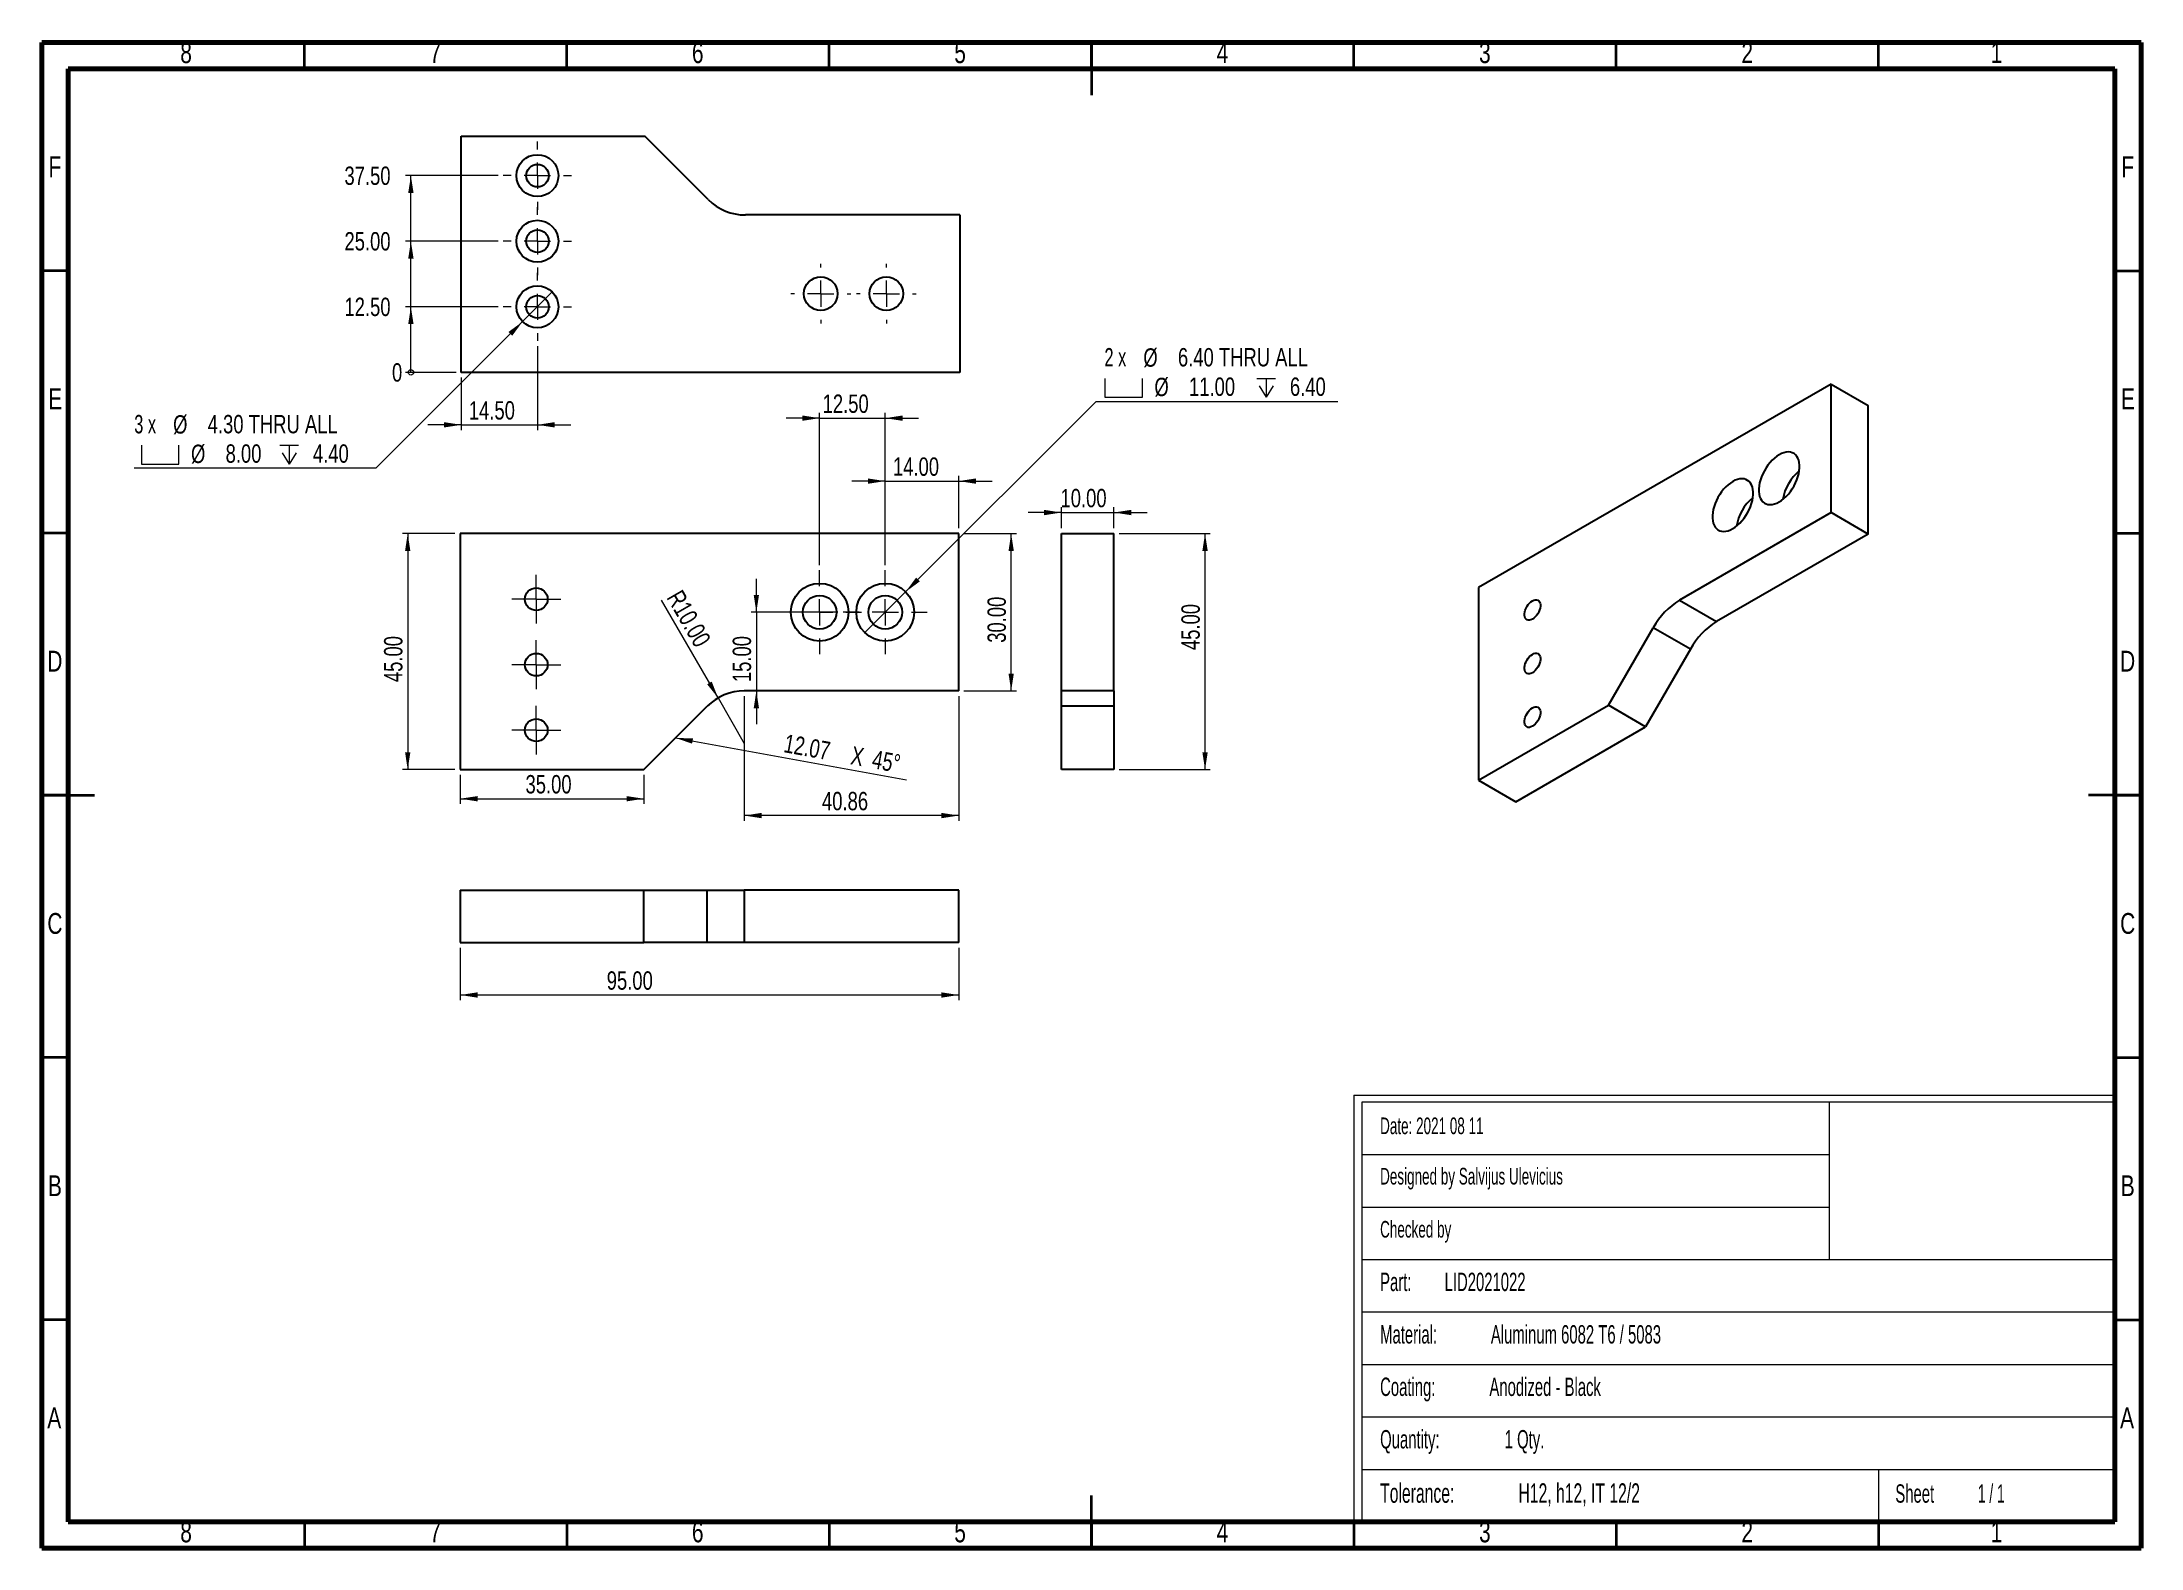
# Model space of a CAD drawing. Header units: millimetres. Extents: x 15 to 415, y 5 to 292.
import ezdxf

# ---------------------------------------------------------------- set-up
doc = ezdxf.new("R2010")
doc.units = ezdxf.units.MM
doc.styles.add('SLDTEXTSTYLE0', font='TXT', dxfattribs={"width": 0.605})
doc.styles.add('SLDTEXTSTYLE1', font='TXT', dxfattribs={"width": 0.563})
doc.styles.add('SLDTEXTSTYLE2', font='TXT', dxfattribs={"width": 0.75})
doc.styles.add('SLDTEXTSTYLE3', font='TXT', dxfattribs={"width": 0.666667})
doc.dimstyles.new('SLDDIMSTYLE0', dxfattribs={"dimtxt": 3.5, "dimasz": 3.302, "dimexe": 0, "dimexo": 0.0625, "dimgap": 0.875, "dimtad": 0, "dimtih": 1, "dimtoh": 1, "dimrnd": 1e-09, "dimzin": 4, "dimdsep": 46, "dimtxsty": 'SLDTEXTSTYLE2', "dimblk1": 'NONE', "dimsah": 1, "dimcen": 0, "dimadec": 0, "dimazin": 1, "dimtfac": 1, "dimtmove": 0, "dimatfit": 3, "dimldrblk": 'NONE', "dimfxl": 0, "dimfrac": 2, "dimtolj": 1, "dimtzin": 12, "dimarcsym": 0})
doc.dimstyles.new('SLDDIMSTYLE1', dxfattribs={"dimtxt": 3.5, "dimasz": 3.302, "dimexe": 0, "dimexo": 0.0625, "dimgap": 0.875, "dimtad": 1, "dimrnd": 1e-09, "dimzin": 4, "dimdsep": 46, "dimtxsty": 'SLDTEXTSTYLE2', "dimsah": 1, "dimcen": 0.09, "dimadec": 0, "dimazin": 1, "dimtfac": 1, "dimtofl": 0, "dimtmove": 0, "dimatfit": 3, "dimfxl": 0, "dimfrac": 2, "dimtolj": 1, "dimtzin": 12, "dimarcsym": 0})
doc.dimstyles.new('SLDDIMSTYLE2', dxfattribs={"dimtxt": 3.5, "dimasz": 3.302, "dimexe": 0, "dimexo": 0.0625, "dimgap": 0.875, "dimtad": 1, "dimrnd": 1e-09, "dimzin": 4, "dimdsep": 46, "dimtxsty": 'SLDTEXTSTYLE2', "dimsah": 1, "dimcen": 0.09, "dimadec": 0, "dimazin": 1, "dimtfac": 1, "dimtmove": 0, "dimatfit": 0, "dimfxl": 0, "dimfrac": 2, "dimtolj": 1, "dimtzin": 12, "dimarcsym": 0})
doc.dimstyles.new('SLDDIMSTYLE3', dxfattribs={"dimtxt": 3.5, "dimasz": 3.302, "dimexe": 0, "dimexo": 0.0625, "dimgap": 0.875, "dimtad": 1, "dimrnd": 1e-09, "dimzin": 12, "dimdsep": 46, "dimtxsty": 'SLDTEXTSTYLE2', "dimsah": 1, "dimcen": 0.09, "dimadec": 0, "dimazin": 3, "dimtfac": 1, "dimtofl": 0, "dimtmove": 0, "dimatfit": 3, "dimfxl": 0, "dimfrac": 2, "dimtolj": 1, "dimtzin": 12, "dimarcsym": 0})
doc.dimstyles.new('SLDDIMSTYLE4', dxfattribs={"dimtxt": 3.5, "dimasz": 3.302, "dimexe": 0, "dimexo": 0.0625, "dimgap": 0.875, "dimtad": 1, "dimrnd": 1e-09, "dimzin": 4, "dimdsep": 46, "dimtxsty": 'SLDTEXTSTYLE2', "dimsah": 1, "dimcen": 0, "dimadec": 0, "dimazin": 1, "dimtfac": 1, "dimtofl": 0, "dimtmove": 0, "dimatfit": 3, "dimfxl": 0, "dimfrac": 2, "dimtolj": 1, "dimtzin": 12, "dimarcsym": 0})
doc.dimstyles.new('SLDDIMSTYLE5', dxfattribs={"dimtxt": 3.5, "dimasz": 0.338667, "dimexe": 0, "dimexo": 0.0625, "dimgap": 0.875, "dimtad": 0, "dimtih": 1, "dimtoh": 1, "dimdec": 0, "dimrnd": 1e-09, "dimdsep": 46, "dimtxsty": 'SLDTEXTSTYLE2', "dimblk1": 'ORIGIN', "dimblk2": 'ORIGIN', "dimsah": 1, "dimcen": 0.09, "dimadec": 0, "dimazin": 2, "dimtfac": 1, "dimtdec": 0, "dimtofl": 0, "dimtmove": 0, "dimatfit": 3, "dimldrblk": 'ORIGIN', "dimfxl": 0, "dimfrac": 2, "dimtolj": 1, "dimtzin": 12, "dimarcsym": 0})
doc.dimstyles.new('SLDDIMSTYLE6', dxfattribs={"dimtxt": 3.5, "dimasz": 3.302, "dimexe": 0, "dimexo": 0.0625, "dimgap": 0.875, "dimtad": 0, "dimtih": 1, "dimtoh": 1, "dimrnd": 1e-09, "dimzin": 4, "dimdsep": 46, "dimtxsty": 'SLDTEXTSTYLE2', "dimsah": 1, "dimcen": 0.09, "dimadec": 0, "dimazin": 1, "dimtfac": 1, "dimtofl": 0, "dimtmove": 0, "dimatfit": 3, "dimfxl": 0, "dimfrac": 2, "dimtolj": 1, "dimtzin": 12, "dimarcsym": 0})

# ---------------------------------------------------------------- blocks, each defined once
blk = doc.blocks.new('SW_NOTE_0')
at = {"color": 0, "linetype": 'Continuous', "lineweight": 0, "attachment_point": 1, "style": 'SLDTEXTSTYLE0'}
for s, insert, char_height in [('Tolerance:', (0, 4.77), 3.704), ('H12, h12, IT 12/2', (26.36, 4.77), 3.7042)]:
    blk.add_mtext(s, dxfattribs=dict(at, insert=insert, char_height=char_height))
blk = doc.blocks.new('SW_NOTE_0_1')
at = {"color": 0, "linetype": 'Continuous', "lineweight": 0, "char_height": 3.5, "attachment_point": 1}
for s, insert, style in [('Sheet', (0, 4.51), 'SLDTEXTSTYLE0'), ('1 / 1', (15.72, 4.51), 'SLDTEXTSTYLE1')]:
    blk.add_mtext(s, dxfattribs=dict(at, insert=insert, style=style))
blk = doc.blocks.new('SW_NOTE_0_2')
at = {"color": 0, "linetype": 'Continuous', "lineweight": 0, "char_height": 3.5, "attachment_point": 1, "style": 'SLDTEXTSTYLE0'}
for s, insert in [('Quantity:', (0, 4.51)), ('1 Qty.', (23.74, 4.51))]:
    blk.add_mtext(s, dxfattribs=dict(at, insert=insert))
blk = doc.blocks.new('SW_NOTE_0_3')
at = {"color": 0, "linetype": 'Continuous', "lineweight": 0, "char_height": 3.5, "attachment_point": 1, "style": 'SLDTEXTSTYLE0'}
for s, insert in [('Coating:', (0, 4.51)), ('Anodized - Black', (20.83, 4.51))]:
    blk.add_mtext(s, dxfattribs=dict(at, insert=insert))
blk = doc.blocks.new('SW_NOTE_0_4')
at = {"color": 0, "linetype": 'Continuous', "lineweight": 0, "char_height": 3.5, "attachment_point": 1, "style": 'SLDTEXTSTYLE0'}
for s, insert in [('Material:', (0, 4.51)), ('Aluminum 6082 T6 / 5083', (21.11, 4.51))]:
    blk.add_mtext(s, dxfattribs=dict(at, insert=insert))
blk = doc.blocks.new('SW_NOTE_0_5')
at = {"color": 0, "linetype": 'Continuous', "lineweight": 0, "char_height": 3.5, "attachment_point": 1, "style": 'SLDTEXTSTYLE0'}
for s, insert in [('Part:', (0, 4.51)), ('LID2021022', (12.29, 4.51))]:
    blk.add_mtext(s, dxfattribs=dict(at, insert=insert))
blk = doc.blocks.new('SW_SYMBOL_HOLE_SPOT')
at = {"color": 0, "linetype": 'Continuous', "lineweight": 18}
for p, q in [((0, 875), (0, 75)), ((0, 75), (1600, 75)), ((1600, 75), (1600, 875))]:
    blk.add_line(p, q, dxfattribs=at)
blk = doc.blocks.new('SW_SYMBOL_HOLE_DEPTH')
at = {"color": 0, "linetype": 'Continuous', "lineweight": 18}
for p, q in [((0, 875), (800, 875)), ((100, 555), (400, 75)), ((400, 875), (400, 75)), ((700, 555), (400, 75))]:
    blk.add_line(p, q, dxfattribs=at)
blk = doc.blocks.new('_D')
at = {"color": 7, "linetype": 'Continuous', "lineweight": 0}
for p, q in [((179.58, 187.29), (215.88, 223.59)), ((215.88, 223.59), (261.92, 223.59)), ((171.81, 179.51), (179.58, 187.29))]:
    blk.add_line(p, q, dxfattribs=at)
at = {"color": 7, "linetype": 'Continuous', "lineweight": 18}
blk.add_solid([(179.58, 187.29), (182.28, 189.27), (181.56, 189.99)], dxfattribs=at)
at = {"color": 7, "linetype": 'Continuous', "lineweight": 18, "xscale": 0.004470703125, "yscale": 0.004470703125, "zscale": 0.004470703125}
for name, p in [('SW_SYMBOL_HOLE_SPOT', (217.55, 224.07)), ('SW_SYMBOL_HOLE_DEPTH', (246.49, 224.07))]:
    blk.add_blockref(name, p, dxfattribs=at)
at = {"color": 7, "linetype": 'Continuous', "lineweight": 18, "char_height": 3.5, "attachment_point": 1}
for s, insert, style in [('2 x', (217.47, 233.76), 'SLDTEXTSTYLE3'), ('%%c', (224.88, 233.71), 'SLDTEXTSTYLE2'), ('6.40 THRU ALL', (231.47, 233.76), 'SLDTEXTSTYLE2'), ('%%c', (226.99, 228.1), 'SLDTEXTSTYLE2'), ('11.00', (233.58, 228.15), 'SLDTEXTSTYLE2'), ('6.40', (252.81, 228.15), 'SLDTEXTSTYLE2')]:
    blk.add_mtext(s, dxfattribs=dict(at, insert=insert, style=style))
blk = doc.blocks.new('_None')
blk = doc.blocks.new('_D_1')
at = {"color": 7, "linetype": 'Continuous', "lineweight": 0}
for p, q in [((93.69, 198.4), (83.69, 198.4)), ((84.69, 198.4), (84.69, 153.4)), ((93.69, 153.4), (83.69, 153.4))]:
    blk.add_line(p, q, dxfattribs=at)
at = {"color": 7, "linetype": 'Continuous', "lineweight": 18}
for points in [[(84.69, 198.4), (84.19, 195.1), (85.2, 195.1)], [(84.69, 153.4), (85.2, 156.7), (84.19, 156.7)]]:
    blk.add_solid(points, dxfattribs=at)
at = {"color": 7, "linetype": 'Continuous', "lineweight": 18, "insert": (80.18, 170.08), "char_height": 3.5, "attachment_point": 1, "rotation": 90, "style": 'SLDTEXTSTYLE2'}
blk.add_mtext('45.00', dxfattribs=at)
blk = doc.blocks.new('_D_2')
at = {"color": 7, "linetype": 'Continuous', "lineweight": 0}
for p, q in [((190.69, 198.4), (200.69, 198.4)), ((199.69, 168.4), (199.69, 198.4)), ((190.69, 168.4), (200.69, 168.4))]:
    blk.add_line(p, q, dxfattribs=at)
at = {"color": 7, "linetype": 'Continuous', "lineweight": 18}
for points in [[(199.69, 198.4), (199.19, 195.1), (200.2, 195.1)], [(199.69, 168.4), (200.2, 171.7), (199.19, 171.7)]]:
    blk.add_solid(points, dxfattribs=at)
at = {"color": 7, "linetype": 'Continuous', "lineweight": 18, "insert": (195.18, 177.58), "char_height": 3.5, "attachment_point": 1, "rotation": 90, "style": 'SLDTEXTSTYLE2'}
blk.add_mtext('30.00', dxfattribs=at)
blk = doc.blocks.new('_D_3')
at = {"color": 7, "linetype": 'Continuous', "lineweight": 0}
for p, q in [((94.69, 152.4), (94.69, 146.85)), ((129.69, 152.4), (129.69, 146.85)), ((94.69, 147.85), (129.69, 147.85))]:
    blk.add_line(p, q, dxfattribs=at)
at = {"color": 7, "linetype": 'Continuous', "lineweight": 18}
for points in [[(94.69, 147.85), (98, 147.34), (98, 148.35)], [(129.69, 147.85), (126.39, 148.35), (126.39, 147.34)]]:
    blk.add_solid(points, dxfattribs=at)
at = {"color": 7, "linetype": 'Continuous', "lineweight": 18, "insert": (107.14, 152.36), "char_height": 3.5, "attachment_point": 1, "style": 'SLDTEXTSTYLE2'}
blk.add_mtext('35.00', dxfattribs=at)
blk = doc.blocks.new('SW_CHAMFER_DIMENSION_0')
at = {"color": 0, "linetype": 'Continuous', "lineweight": 0}
for p, q in [((-20.27, 3.68), (0, 0)), ((0, 0), (23.72, -4.3))]:
    blk.add_line(p, q, dxfattribs=at)
at = {"color": 0, "linetype": 'Continuous', "lineweight": 18}
blk.add_solid([(-20.27, 3.68), (-17.12, 2.59), (-16.93, 3.59)], dxfattribs=at)
at = {"color": 0, "linetype": 'Continuous', "lineweight": 18, "char_height": 3.5, "attachment_point": 1, "rotation": 349.7285, "style": 'SLDTEXTSTYLE2'}
for s, insert in [('12.07', (0.8, 4.44)), ('X', (13.55, 2.13)), ('45°', (17.6, 1.4))]:
    blk.add_mtext(s, dxfattribs=dict(at, insert=insert))
blk = doc.blocks.new('_D_4')
at = {"color": 7, "linetype": 'Continuous', "lineweight": 0}
for p, q in [((151.13, 183.4), (151.13, 189.75)), ((166.69, 183.4), (150.13, 183.4)), ((151.13, 183.4), (151.13, 168.4)), ((151.13, 168.4), (151.13, 162.05))]:
    blk.add_line(p, q, dxfattribs=at)
at = {"color": 7, "linetype": 'Continuous', "lineweight": 18}
for points in [[(151.13, 183.4), (151.64, 186.7), (150.63, 186.7)], [(151.13, 168.4), (150.63, 165.1), (151.64, 165.1)]]:
    blk.add_solid(points, dxfattribs=at)
at = {"color": 7, "linetype": 'Continuous', "lineweight": 18, "insert": (146.62, 170.08), "char_height": 3.5, "attachment_point": 1, "rotation": 90, "style": 'SLDTEXTSTYLE2'}
blk.add_mtext('15.00', dxfattribs=at)
blk = doc.blocks.new('_D_5')
at = {"color": 7, "linetype": 'Continuous', "lineweight": 0}
for p, q in [((163.19, 220.4), (156.84, 220.4)), ((163.19, 192.4), (163.19, 221.4)), ((163.19, 220.4), (175.69, 220.4)), ((175.69, 192.4), (175.69, 221.4)), ((175.69, 220.4), (182.04, 220.4))]:
    blk.add_line(p, q, dxfattribs=at)
at = {"color": 7, "linetype": 'Continuous', "lineweight": 18}
for points in [[(163.19, 220.4), (159.89, 220.91), (159.89, 219.89)], [(175.69, 220.4), (179, 219.89), (179, 220.91)]]:
    blk.add_solid(points, dxfattribs=at)
at = {"color": 7, "linetype": 'Continuous', "lineweight": 18, "insert": (163.76, 224.91), "char_height": 3.5, "attachment_point": 1, "style": 'SLDTEXTSTYLE2'}
blk.add_mtext('12.50', dxfattribs=at)
blk = doc.blocks.new('_D_6')
at = {"color": 7, "linetype": 'Continuous', "lineweight": 0}
for p, q in [((175.69, 208.4), (169.34, 208.4)), ((175.69, 192.4), (175.69, 209.4)), ((175.69, 208.4), (189.69, 208.4)), ((189.69, 199.4), (189.69, 209.4)), ((189.69, 208.4), (196.04, 208.4))]:
    blk.add_line(p, q, dxfattribs=at)
at = {"color": 7, "linetype": 'Continuous', "lineweight": 18}
for points in [[(175.69, 208.4), (172.39, 208.91), (172.39, 207.89)], [(189.69, 208.4), (193, 207.89), (193, 208.91)]]:
    blk.add_solid(points, dxfattribs=at)
at = {"color": 7, "linetype": 'Continuous', "lineweight": 18, "insert": (177.16, 212.91), "char_height": 3.5, "attachment_point": 1, "style": 'SLDTEXTSTYLE2'}
blk.add_mtext('14.00', dxfattribs=at)
blk = doc.blocks.new('_D_7')
at = {"color": 7, "linetype": 'Continuous', "lineweight": 0}
for p, q in [((148.84, 167.4), (148.84, 143.64)), ((189.69, 167.4), (189.69, 143.64)), ((189.69, 144.64), (148.84, 144.64))]:
    blk.add_line(p, q, dxfattribs=at)
at = {"color": 7, "linetype": 'Continuous', "lineweight": 18}
for points in [[(148.84, 144.64), (152.14, 144.13), (152.14, 145.15)], [(189.69, 144.64), (186.39, 145.15), (186.39, 144.13)]]:
    blk.add_solid(points, dxfattribs=at)
at = {"color": 7, "linetype": 'Continuous', "lineweight": 18, "insert": (163.64, 149.15), "char_height": 3.5, "attachment_point": 1, "style": 'SLDTEXTSTYLE2'}
blk.add_mtext('40.86', dxfattribs=at)
blk = doc.blocks.new('_D_8')
at = {"color": 7, "linetype": 'Continuous', "lineweight": 0}
for q in [(133.07, 185.71), (148.84, 158.4)]:
    blk.add_line((143.84, 167.06), q, dxfattribs=at)
at = {"color": 7, "linetype": 'Continuous', "lineweight": 18}
blk.add_solid([(143.84, 167.06), (142.63, 170.18), (141.75, 169.67)], dxfattribs=at)
at = {"color": 7, "linetype": 'Continuous', "lineweight": 18, "insert": (136.96, 187.96), "char_height": 3.5, "attachment_point": 1, "rotation": 300, "style": 'SLDTEXTSTYLE2'}
blk.add_mtext('R10.00', dxfattribs=at)
blk = doc.blocks.new('SW_CENTERMARKSYMBOL_0')
at = {"color": 0, "linetype": 'Continuous', "lineweight": 18}
for p, q in [((0, 2.5), (0, 4.65)), ((-2.5, 0), (-4.65, 0)), ((0, 0), (-2.5, 0)), ((0, 0), (0, 2.5)), ((0, 0), (0, -2.5)), ((0, 0), (2.5, 0)), ((2.5, 0), (4.65, 0)), ((0, -2.5), (0, -4.65))]:
    blk.add_line(p, q, dxfattribs=at)
blk = doc.blocks.new('SW_CENTERMARKSYMBOL_1')
at = {"color": 0, "linetype": 'Continuous', "lineweight": 18}
for p, q in [((0, 2.5), (0, 4.65)), ((-2.5, 0), (-4.65, 0)), ((0, 0), (-2.5, 0)), ((0, 0), (0, 2.5)), ((0, 0), (0, -2.5)), ((0, 0), (2.5, 0)), ((2.5, 0), (4.65, 0)), ((0, -2.5), (0, -4.65))]:
    blk.add_line(p, q, dxfattribs=at)
blk = doc.blocks.new('SW_CENTERMARKSYMBOL_2')
at = {"color": 0, "linetype": 'Continuous', "lineweight": 18}
for p, q in [((0, 2.5), (0, 4.65)), ((-2.5, 0), (-4.65, 0)), ((0, 0), (-2.5, 0)), ((0, 0), (0, 2.5)), ((0, 0), (0, -2.5)), ((0, 0), (2.5, 0)), ((2.5, 0), (4.65, 0)), ((0, -2.5), (0, -4.65))]:
    blk.add_line(p, q, dxfattribs=at)
blk = doc.blocks.new('SW_CENTERMARKSYMBOL_3')
at = {"color": 0, "linetype": 'Continuous', "lineweight": 18}
for p, q in [((0, 5), (0, 8)), ((-5, 0), (-8, 0)), ((0, 0), (-2.5, 0)), ((0, 0), (0, 2.5)), ((0, 0), (0, -2.5)), ((0, 0), (2.5, 0)), ((5, 0), (8, 0)), ((0, -5), (0, -8))]:
    blk.add_line(p, q, dxfattribs=at)
blk = doc.blocks.new('SW_CENTERMARKSYMBOL_4')
at = {"color": 0, "linetype": 'Continuous', "lineweight": 18}
for p, q in [((0, 5), (0, 8)), ((-5, 0), (-8, 0)), ((0, 0), (-2.5, 0)), ((0, 0), (0, 2.5)), ((0, 0), (0, -2.5)), ((0, 0), (2.5, 0)), ((5, 0), (8, 0)), ((0, -5), (0, -8))]:
    blk.add_line(p, q, dxfattribs=at)
blk = doc.blocks.new('_D_9')
at = {"color": 7, "linetype": 'Continuous', "lineweight": 0}
for p, q in [((220.27, 198.4), (237.64, 198.4)), ((236.64, 153.4), (236.64, 198.4)), ((220.27, 153.4), (237.64, 153.4))]:
    blk.add_line(p, q, dxfattribs=at)
at = {"color": 7, "linetype": 'Continuous', "lineweight": 18}
for points in [[(236.64, 198.4), (236.13, 195.1), (237.15, 195.1)], [(236.64, 153.4), (237.15, 156.7), (236.13, 156.7)]]:
    blk.add_solid(points, dxfattribs=at)
at = {"color": 7, "linetype": 'Continuous', "lineweight": 18, "insert": (232.13, 176.19), "char_height": 3.5, "attachment_point": 1, "rotation": 90, "style": 'SLDTEXTSTYLE2'}
blk.add_mtext('45.00', dxfattribs=at)
blk = doc.blocks.new('_D_10')
at = {"color": 7, "linetype": 'Continuous', "lineweight": 0}
for p, q in [((209.27, 202.41), (202.92, 202.41)), ((209.27, 199.4), (209.27, 203.41)), ((209.27, 202.41), (219.27, 202.41)), ((219.27, 199.4), (219.27, 203.41)), ((219.27, 202.41), (225.62, 202.41))]:
    blk.add_line(p, q, dxfattribs=at)
at = {"color": 7, "linetype": 'Continuous', "lineweight": 18}
for points in [[(209.27, 202.41), (205.97, 202.92), (205.97, 201.9)], [(219.27, 202.41), (222.58, 201.9), (222.58, 202.92)]]:
    blk.add_solid(points, dxfattribs=at)
at = {"color": 7, "linetype": 'Continuous', "lineweight": 18, "insert": (209.09, 206.92), "char_height": 3.5, "attachment_point": 1, "style": 'SLDTEXTSTYLE2'}
blk.add_mtext('10.00', dxfattribs=at)
blk = doc.blocks.new('_D_11')
at = {"color": 7, "linetype": 'Continuous', "lineweight": 0}
for p, q in [((94.69, 119.43), (94.69, 109.43)), ((189.69, 119.43), (189.69, 109.43)), ((189.69, 110.43), (94.69, 110.43))]:
    blk.add_line(p, q, dxfattribs=at)
at = {"color": 7, "linetype": 'Continuous', "lineweight": 18}
for points in [[(94.69, 110.43), (98, 109.92), (98, 110.94)], [(189.69, 110.43), (186.39, 110.94), (186.39, 109.92)]]:
    blk.add_solid(points, dxfattribs=at)
at = {"color": 7, "linetype": 'Continuous', "lineweight": 18, "insert": (122.62, 114.94), "char_height": 3.5, "attachment_point": 1, "style": 'SLDTEXTSTYLE2'}
blk.add_mtext('95.00', dxfattribs=at)
blk = doc.blocks.new('_Origin')
at = {"color": 0, "linetype": 'ByBlock', "lineweight": -2}
blk.add_line((0, 0), (-1, 0), dxfattribs=at)
blk.add_circle((0, 0), 0.5, dxfattribs=at)
blk = doc.blocks.new('_D_12')
at = {"color": 7, "linetype": 'Continuous', "lineweight": 0}
blk.add_line((93.91, 229.13), (84.28, 229.13), dxfattribs=at)
at = {"color": 7, "linetype": 'Continuous', "lineweight": 18, "xscale": 1.016, "yscale": 1.016}
blk.add_blockref('_Origin', (85.3, 229.13), dxfattribs=at)
at = {"color": 7, "linetype": 'Continuous', "lineweight": 18, "insert": (81.7, 230.87), "char_height": 3.5, "attachment_point": 1, "style": 'SLDTEXTSTYLE2'}
blk.add_mtext('0', dxfattribs=at)
blk = doc.blocks.new('_D_13')
at = {"color": 7, "linetype": 'Continuous', "lineweight": 0}
for p, q in [((101.91, 241.63), (84.28, 241.63)), ((85.3, 229.13), (85.3, 241.63))]:
    blk.add_line(p, q, dxfattribs=at)
at = {"color": 7, "linetype": 'Continuous', "lineweight": 18}
blk.add_solid([(85.3, 241.63), (84.79, 238.33), (85.81, 238.33)], dxfattribs=at)
at = {"color": 7, "linetype": 'Continuous', "lineweight": 18, "insert": (72.64, 243.37), "char_height": 3.5, "attachment_point": 1, "style": 'SLDTEXTSTYLE2'}
blk.add_mtext('12.50', dxfattribs=at)
blk = doc.blocks.new('_D_14')
at = {"color": 7, "linetype": 'Continuous', "lineweight": 0}
for p, q in [((101.91, 254.13), (84.28, 254.13)), ((85.3, 241.63), (85.3, 254.13))]:
    blk.add_line(p, q, dxfattribs=at)
at = {"color": 7, "linetype": 'Continuous', "lineweight": 18}
blk.add_solid([(85.3, 254.13), (84.79, 250.83), (85.81, 250.83)], dxfattribs=at)
at = {"color": 7, "linetype": 'Continuous', "lineweight": 18, "insert": (72.64, 255.87), "char_height": 3.5, "attachment_point": 1, "style": 'SLDTEXTSTYLE2'}
blk.add_mtext('25.00', dxfattribs=at)
blk = doc.blocks.new('_D_15')
at = {"color": 7, "linetype": 'Continuous', "lineweight": 0}
for p, q in [((101.91, 266.63), (84.28, 266.63)), ((85.3, 254.13), (85.3, 266.63))]:
    blk.add_line(p, q, dxfattribs=at)
at = {"color": 7, "linetype": 'Continuous', "lineweight": 18}
blk.add_solid([(85.3, 266.63), (84.79, 263.33), (85.81, 263.33)], dxfattribs=at)
at = {"color": 7, "linetype": 'Continuous', "lineweight": 18, "insert": (72.64, 268.37), "char_height": 3.5, "attachment_point": 1, "style": 'SLDTEXTSTYLE2'}
blk.add_mtext('37.50', dxfattribs=at)
blk = doc.blocks.new('_D_16')
at = {"color": 7, "linetype": 'Continuous', "lineweight": 0}
for p, q in [((112.24, 244.46), (106.58, 238.8)), ((106.58, 238.8), (78.62, 210.84)), ((78.62, 210.84), (32.58, 210.84))]:
    blk.add_line(p, q, dxfattribs=at)
at = {"color": 7, "linetype": 'Continuous', "lineweight": 18}
blk.add_solid([(106.58, 238.8), (103.89, 236.83), (104.61, 236.11)], dxfattribs=at)
at = {"color": 7, "linetype": 'Continuous', "lineweight": 18, "xscale": 0.004470703125, "yscale": 0.004470703125, "zscale": 0.004470703125}
for name, p in [('SW_SYMBOL_HOLE_SPOT', (33.95, 211.32)), ('SW_SYMBOL_HOLE_DEPTH', (60.31, 211.32))]:
    blk.add_blockref(name, p, dxfattribs=at)
at = {"color": 7, "linetype": 'Continuous', "lineweight": 18, "char_height": 3.5, "attachment_point": 1}
for s, insert, style in [('3 x', (32.58, 221.01), 'SLDTEXTSTYLE3'), ('%%c', (39.99, 220.96), 'SLDTEXTSTYLE2'), ('4.30 THRU ALL', (46.58, 221.01), 'SLDTEXTSTYLE2'), ('%%c', (43.4, 215.35), 'SLDTEXTSTYLE2'), ('8.00', (49.99, 215.4), 'SLDTEXTSTYLE2'), ('4.40', (66.63, 215.4), 'SLDTEXTSTYLE2')]:
    blk.add_mtext(s, dxfattribs=dict(at, insert=insert, style=style))
blk = doc.blocks.new('_D_17')
at = {"color": 7, "linetype": 'Continuous', "lineweight": 0}
for p, q in [((109.41, 234.13), (109.41, 218.13)), ((94.91, 228.13), (94.91, 218.13)), ((94.91, 219.13), (88.56, 219.13)), ((94.91, 219.13), (109.41, 219.13)), ((109.41, 219.13), (115.76, 219.13))]:
    blk.add_line(p, q, dxfattribs=at)
at = {"color": 7, "linetype": 'Continuous', "lineweight": 18}
for points in [[(94.91, 219.13), (91.61, 219.64), (91.61, 218.62)], [(109.41, 219.13), (112.71, 218.62), (112.71, 219.64)]]:
    blk.add_solid(points, dxfattribs=at)
at = {"color": 7, "linetype": 'Continuous', "lineweight": 18, "insert": (96.34, 223.64), "char_height": 3.5, "attachment_point": 1, "style": 'SLDTEXTSTYLE2'}
blk.add_mtext('14.50', dxfattribs=at)
blk = doc.blocks.new('SW_CENTERMARKSYMBOL_5')
at = {"color": 0, "linetype": 'Continuous', "lineweight": 18}
for p, q in [((0, 5), (0, 6.5)), ((-5, 0), (-6.5, 0)), ((0, 0), (-2.5, 0)), ((0, 0), (0, 2.5)), ((0, 0), (0, -2.5)), ((0, 0), (2.5, 0)), ((5, 0), (6.5, 0)), ((0, -5), (0, -6.5))]:
    blk.add_line(p, q, dxfattribs=at)
blk = doc.blocks.new('SW_CENTERMARKSYMBOL_6')
at = {"color": 0, "linetype": 'Continuous', "lineweight": 18}
for p, q in [((0, 5), (0, 6.5)), ((-5, 0), (-6.5, 0)), ((0, 0), (-2.5, 0)), ((0, 0), (0, 2.5)), ((0, 0), (0, -2.5)), ((0, 0), (2.5, 0)), ((5, 0), (6.5, 0)), ((0, -5), (0, -6.5))]:
    blk.add_line(p, q, dxfattribs=at)
blk = doc.blocks.new('SW_CENTERMARKSYMBOL_7')
at = {"color": 0, "linetype": 'Continuous', "lineweight": 18}
for p, q in [((0, 5), (0, 6.5)), ((-5, 0), (-6.5, 0)), ((0, 0), (-2.5, 0)), ((0, 0), (0, 2.5)), ((0, 0), (0, -2.5)), ((0, 0), (2.5, 0)), ((5, 0), (6.5, 0)), ((0, -5), (0, -6.5))]:
    blk.add_line(p, q, dxfattribs=at)
blk = doc.blocks.new('SW_CENTERMARKSYMBOL_8')
at = {"color": 0, "linetype": 'Continuous', "lineweight": 18}
for p, q in [((0, 5), (0, 5.7)), ((-5, 0), (-5.7, 0)), ((0, 0), (-2.5, 0)), ((0, 0), (0, 2.5)), ((0, 0), (0, -2.5)), ((0, 0), (2.5, 0)), ((5, 0), (5.7, 0)), ((0, -5), (0, -5.7))]:
    blk.add_line(p, q, dxfattribs=at)
blk = doc.blocks.new('SW_CENTERMARKSYMBOL_9')
at = {"color": 0, "linetype": 'Continuous', "lineweight": 18}
for p, q in [((0, 5), (0, 5.7)), ((-5, 0), (-5.7, 0)), ((0, 0), (-2.5, 0)), ((0, 0), (0, 2.5)), ((0, 0), (0, -2.5)), ((0, 0), (2.5, 0)), ((5, 0), (5.7, 0)), ((0, -5), (0, -5.7))]:
    blk.add_line(p, q, dxfattribs=at)
blk = doc.blocks.new('SW_CENTERMARKSYMBOL_10')
at = {"color": 0, "linetype": 'Continuous', "lineweight": 18}
for p, q in [((0, 5), (0, 6.5)), ((-5, 0), (-6.5, 0)), ((0, 0), (-2.5, 0)), ((0, 0), (0, 2.5)), ((0, 0), (0, -2.5)), ((0, 0), (2.5, 0)), ((5, 0), (6.5, 0)), ((0, -5), (0, -6.5))]:
    blk.add_line(p, q, dxfattribs=at)
blk = doc.blocks.new('SW_CENTERMARKSYMBOL_11')
at = {"color": 0, "linetype": 'Continuous', "lineweight": 18}
for p, q in [((0, 5), (0, 6.5)), ((-5, 0), (-6.5, 0)), ((0, 0), (-2.5, 0)), ((0, 0), (0, 2.5)), ((0, 0), (0, -2.5)), ((0, 0), (2.5, 0)), ((5, 0), (6.5, 0)), ((0, -5), (0, -6.5))]:
    blk.add_line(p, q, dxfattribs=at)
blk = doc.blocks.new('SW_CENTERMARKSYMBOL_12')
at = {"color": 0, "linetype": 'Continuous', "lineweight": 18}
for p, q in [((0, 5), (0, 6.5)), ((-5, 0), (-6.5, 0)), ((0, 0), (-2.5, 0)), ((0, 0), (0, 2.5)), ((0, 0), (0, -2.5)), ((0, 0), (2.5, 0)), ((5, 0), (6.5, 0)), ((0, -5), (0, -6.5))]:
    blk.add_line(p, q, dxfattribs=at)
blk = doc.blocks.new('SW_CENTERMARKSYMBOL_13')
at = {"color": 0, "linetype": 'Continuous', "lineweight": 18}
for p, q in [((0, 5), (0, 5.7)), ((-5, 0), (-5.7, 0)), ((0, 0), (-2.5, 0)), ((0, 0), (0, 2.5)), ((0, 0), (0, -2.5)), ((0, 0), (2.5, 0)), ((5, 0), (5.7, 0)), ((0, -5), (0, -5.7))]:
    blk.add_line(p, q, dxfattribs=at)
blk = doc.blocks.new('SW_CENTERMARKSYMBOL_14')
at = {"color": 0, "linetype": 'Continuous', "lineweight": 18}
for p, q in [((0, 5), (0, 5.7)), ((-5, 0), (-5.7, 0)), ((0, 0), (-2.5, 0)), ((0, 0), (0, 2.5)), ((0, 0), (0, -2.5)), ((0, 0), (2.5, 0)), ((5, 0), (5.7, 0)), ((0, -5), (0, -5.7))]:
    blk.add_line(p, q, dxfattribs=at)

msp = doc.modelspace()

# ---------------------------------------------------------------- linework, layer by layer
at = {"color": 7, "linetype": 'Continuous', "lineweight": 70}
for p, q in [((15, 5), (15, 292)), ((15, 292), (415, 292)), ((415, 292), (415, 5)), ((20, 10), (20, 287)), ((20, 287), (410, 287)), ((410, 287), (410, 10)), ((410, 10), (20, 10)), ((415, 5), (15, 5))]:
    msp.add_line(p, q, dxfattribs=at)
at = {"color": 7, "linetype": 'Continuous', "lineweight": 35}
for p, q in [((65, 287), (65, 292)), ((115, 287), (115, 292)), ((165, 287), (165, 292)), ((215, 292.001), (215, 281.999)), ((215, 287), (215, 292)), ((265, 287), (265, 292)), ((315, 287), (315, 292)), ((365, 287), (365, 292)), ((20, 248.5), (15, 248.5)), ((410, 248.5), (415, 248.5)), ((20, 198.5), (15, 198.5)), ((410, 198.5), (415, 198.5)), ((14.999, 148.5), (25.001, 148.5)), ((20, 148.5), (15, 148.5)), ((415.001, 148.5), (404.999, 148.5)), ((410, 148.5), (415, 148.5)), ((20, 98.5), (15, 98.5)), ((410, 98.5), (415, 98.5)), ((20, 48.5), (15, 48.5)), ((410, 48.5), (415, 48.5)), ((215, 4.999), (215, 15.001)), ((65, 10), (65, 5)), ((115, 10), (115, 5)), ((165, 10), (165, 5)), ((215, 10), (215, 5)), ((265, 10), (265, 5)), ((315, 10), (315, 5)), ((365, 10), (365, 5))]:
    msp.add_line(p, q, dxfattribs=at)
at = {"color": 7, "linetype": 'Continuous', "lineweight": 25}
for p, q in [((94.91, 274.132), (129.91, 274.132)), ((94.91, 229.132), (94.91, 274.132)), ((141.981, 262.061), (129.91, 274.132)), ((189.91, 259.132), (149.052, 259.132)), ((189.91, 259.132), (189.91, 229.132)), ((189.91, 229.132), (94.91, 229.132)), ((355.949, 226.893), (288.773, 188.114)), ((355.949, 202.397), (355.949, 226.893)), ((355.949, 226.893), (363.02, 222.811)), ((363.02, 198.315), (363.02, 222.811)), ((355.949, 202.397), (327.058, 185.719)), ((363.02, 198.315), (355.949, 202.397)), ((189.695, 198.403), (94.695, 198.403)), ((94.695, 198.403), (94.695, 153.403)), ((189.695, 168.403), (189.695, 198.403)), ((209.274, 168.403), (209.274, 198.403)), ((209.274, 198.403), (219.274, 198.403)), ((219.274, 168.403), (219.274, 198.403)), ((363.02, 198.315), (334.129, 181.637)), ((288.773, 188.114), (288.773, 151.369)), ((327.058, 185.719), (334.129, 181.637)), ((313.522, 165.657), (322.058, 180.441)), ((329.129, 176.359), (322.058, 180.441)), ((329.129, 176.359), (320.593, 161.575)), ((189.695, 168.403), (148.837, 168.403)), ((219.274, 168.403), (209.274, 168.403)), ((209.274, 165.474), (209.274, 168.403)), ((219.274, 168.403), (219.274, 165.474)), ((129.695, 153.403), (141.766, 165.474)), ((219.274, 165.474), (209.274, 165.474)), ((209.274, 153.403), (209.274, 165.474)), ((219.274, 165.474), (219.274, 153.403)), ((288.773, 151.369), (313.522, 165.657)), ((320.593, 161.575), (313.522, 165.657)), ((295.845, 147.287), (320.593, 161.575)), ((94.695, 153.403), (129.695, 153.403)), ((219.274, 153.403), (209.274, 153.403)), ((288.773, 151.369), (295.845, 147.287)), ((94.695, 130.43), (94.695, 120.43)), ((94.695, 130.43), (129.695, 130.43)), ((129.695, 120.43), (129.695, 130.43)), ((129.695, 130.43), (141.766, 130.43)), ((141.766, 120.43), (141.766, 130.43)), ((141.766, 130.43), (148.837, 130.43)), ((148.837, 130.43), (148.837, 120.43)), ((189.695, 130.43), (148.837, 130.43)), ((189.695, 120.43), (189.695, 130.43)), ((94.695, 120.43), (129.695, 120.43)), ((141.766, 120.43), (129.695, 120.43)), ((148.837, 120.43), (141.766, 120.43)), ((189.695, 120.43), (148.837, 120.43))]:
    msp.add_line(p, q, dxfattribs=at)
at = {"color": 7, "linetype": 'Continuous', "lineweight": 18}
for p, q in [((265, 91.31), (265, 9.81)), ((265, 91.31), (410, 91.31)), ((410, 90), (266.5, 90)), ((266.5, 90), (266.5, 10)), ((355.602, 90), (355.602, 60)), ((266.5, 80), (355.602, 80)), ((266.5, 70), (355.602, 70)), ((266.5, 60), (410, 60)), ((266.5, 60), (410, 60)), ((266.5, 50), (410, 50)), ((266.5, 40), (410, 40)), ((266.5, 30), (410, 30)), ((266.5, 20), (410, 20)), ((365, 20), (365, 10))]:
    msp.add_line(p, q, dxfattribs=at)
at = {"color": 7, "linetype": 'Continuous', "lineweight": 25, "flags": 128}
for points in [[(346.049, 204.439), (346.501, 204.73), (346.946, 205.078), (347.379, 205.478), (347.795, 205.925), (348.186, 206.412), (348.549, 206.933), (348.878, 207.481), (349.169, 208.049), (349.417, 208.629), (349.62, 209.213), (349.775, 209.793), (349.879, 210.361), (349.932, 210.91), (349.932, 211.433), (349.879, 211.921), (349.775, 212.369), (349.62, 212.77), (349.417, 213.12), (349.169, 213.413), (348.878, 213.645), (348.549, 213.814), (348.186, 213.916), (347.795, 213.951), (347.379, 213.918), (346.946, 213.818), (346.501, 213.651), (346.049, 213.421), (345.598, 213.13), (345.152, 212.782), (344.719, 212.382), (344.304, 211.936), (343.912, 211.449), (343.549, 210.927), (343.22, 210.379), (342.93, 209.811), (342.681, 209.231), (342.478, 208.647), (342.323, 208.067), (342.219, 207.499), (342.167, 206.95), (342.167, 206.428), (342.219, 205.939), (342.323, 205.491), (342.478, 205.09), (342.681, 204.74), (342.93, 204.448), (343.22, 204.215), (343.549, 204.047), (343.912, 203.944), (344.304, 203.909), (344.719, 203.942), (345.152, 204.043), (345.598, 204.209), (346.049, 204.439)], [(337.21, 199.337), (337.662, 199.628), (338.107, 199.975), (338.54, 200.375), (338.956, 200.822), (339.347, 201.309), (339.71, 201.83), (340.039, 202.379), (340.33, 202.947), (340.578, 203.526), (340.781, 204.11), (340.936, 204.69), (341.04, 205.259), (341.093, 205.808), (341.093, 206.33), (341.04, 206.819), (340.936, 207.266), (340.781, 207.668), (340.578, 208.017), (340.33, 208.31), (340.039, 208.543), (339.71, 208.711), (339.347, 208.814), (338.956, 208.849), (338.54, 208.816), (338.107, 208.715), (337.662, 208.549), (337.21, 208.319), (336.759, 208.028), (336.313, 207.68), (335.88, 207.28), (335.465, 206.833), (335.073, 206.346), (334.71, 205.825), (334.381, 205.276), (334.091, 204.709), (333.842, 204.129), (333.639, 203.545), (333.485, 202.965), (333.38, 202.396), (333.328, 201.847), (333.328, 201.325), (333.38, 200.837), (333.485, 200.389), (333.639, 199.987), (333.842, 199.638), (334.091, 199.345), (334.381, 199.113), (334.71, 198.944), (335.073, 198.842), (335.465, 198.807), (335.88, 198.84), (336.313, 198.94), (336.759, 199.106), (337.21, 199.337)], [(299.026, 185.582), (299.306, 185.713), (299.576, 185.78), (299.827, 185.781), (300.051, 185.715), (300.24, 185.584), (300.387, 185.394), (300.489, 185.151), (300.54, 184.862), (300.54, 184.538), (300.489, 184.19), (300.387, 183.829), (300.24, 183.468), (300.051, 183.12), (299.827, 182.795), (299.576, 182.506), (299.306, 182.262), (299.026, 182.07), (298.747, 181.939), (298.477, 181.872), (298.226, 181.871), (298.002, 181.937), (297.813, 182.068), (297.666, 182.258), (297.564, 182.501), (297.513, 182.79), (297.513, 183.114), (297.564, 183.462), (297.666, 183.823), (297.813, 184.184), (298.002, 184.532), (298.226, 184.857), (298.477, 185.146), (298.747, 185.39), (299.026, 185.582)], [(299.026, 175.375), (299.306, 175.506), (299.576, 175.573), (299.827, 175.574), (300.051, 175.508), (300.24, 175.378), (300.387, 175.187), (300.489, 174.944), (300.54, 174.655), (300.54, 174.331), (300.489, 173.983), (300.387, 173.622), (300.24, 173.262), (300.051, 172.913), (299.827, 172.589), (299.576, 172.299), (299.306, 172.055), (299.026, 171.864), (298.747, 171.732), (298.477, 171.665), (298.226, 171.665), (298.002, 171.731), (297.813, 171.861), (297.666, 172.051), (297.564, 172.295), (297.513, 172.583), (297.513, 172.907), (297.564, 173.256), (297.666, 173.616), (297.813, 173.977), (298.002, 174.325), (298.226, 174.65), (298.477, 174.939), (298.747, 175.184), (299.026, 175.375)], [(299.026, 165.168), (299.306, 165.299), (299.576, 165.367), (299.827, 165.367), (300.051, 165.301), (300.24, 165.171), (300.387, 164.981), (300.489, 164.737), (300.54, 164.448), (300.54, 164.124), (300.489, 163.776), (300.387, 163.416), (300.24, 163.055), (300.051, 162.706), (299.827, 162.382), (299.576, 162.092), (299.306, 161.848), (299.026, 161.657), (298.747, 161.526), (298.477, 161.458), (298.226, 161.458), (298.002, 161.524), (297.813, 161.654), (297.666, 161.844), (297.564, 162.088), (297.513, 162.377), (297.513, 162.701), (297.564, 163.049), (297.666, 163.409), (297.813, 163.77), (298.002, 164.119), (298.226, 164.443), (298.477, 164.732), (298.747, 164.977), (299.026, 165.168)]]:
    msp.add_lwpolyline(points, dxfattribs=at)
at = {"color": 7, "linetype": 'Continuous', "lineweight": 25}
for centre, radius in [((109.41, 266.632), 4), ((109.41, 266.632), 2.15), ((109.41, 254.132), 4), ((109.41, 254.132), 2.15), ((109.41, 241.632), 4), ((163.41, 244.132), 3.2), ((175.91, 244.132), 3.2), ((109.41, 241.632), 2.15), ((109.195, 185.903), 2.15), ((163.195, 183.403), 5.5), ((175.695, 183.403), 5.5), ((163.195, 183.403), 3.2), ((175.695, 183.403), 3.2), ((109.195, 173.403), 2.15), ((109.195, 160.903), 2.15)]:
    msp.add_circle(centre, radius, dxfattribs=at)
for centre, radius, start, end in [((149.052, 269.132), 10, 225, 270), ((355.475, 203.489), 8.842, 129.29771, 170.70767), ((346.636, 198.386), 8.842, 129.29771, 170.70767), ((334.643, 173.526), 14.359, 121.88507, 151.21399), ((341.795, 169.366), 14.468, 121.99813, 151.10093), ((148.837, 158.403), 10, 90, 135)]:
    msp.add_arc(centre, radius, start, end, dxfattribs=at)

# ---------------------------------------------------------------- block references
at = {"color": 7, "linetype": 'Continuous', "lineweight": 0}
for name, p in [('SW_CENTERMARKSYMBOL_5', (109.41, 266.632)), ('SW_CENTERMARKSYMBOL_10', (109.41, 266.632)), ('SW_CENTERMARKSYMBOL_6', (109.41, 254.132)), ('SW_CENTERMARKSYMBOL_11', (109.41, 254.132)), ('SW_CENTERMARKSYMBOL_7', (109.41, 241.632)), ('SW_CENTERMARKSYMBOL_12', (109.41, 241.632)), ('SW_CENTERMARKSYMBOL_9', (163.41, 244.132)), ('SW_CENTERMARKSYMBOL_14', (163.41, 244.132)), ('SW_CENTERMARKSYMBOL_8', (175.91, 244.132)), ('SW_CENTERMARKSYMBOL_13', (175.91, 244.132)), ('SW_CENTERMARKSYMBOL_2', (109.195, 185.903)), ('SW_CENTERMARKSYMBOL_4', (163.195, 183.403)), ('SW_CENTERMARKSYMBOL_3', (175.695, 183.403)), ('SW_CENTERMARKSYMBOL_1', (109.195, 173.403)), ('SW_CENTERMARKSYMBOL_0', (109.195, 160.903)), ('SW_NOTE_0_5', (270, 52.979)), ('SW_NOTE_0_4', (270, 42.979)), ('SW_NOTE_0_3', (270, 32.979)), ('SW_NOTE_0_2', (270, 22.979)), ('SW_NOTE_0', (270, 12.561)), ('SW_NOTE_0_1', (368.182, 12.631))]:
    msp.add_blockref(name, p, dxfattribs=at)
at = {"color": 7, "linetype": 'Continuous', "lineweight": 18}
msp.add_blockref('SW_CHAMFER_DIMENSION_0', (156.003, 155.755), dxfattribs=at)

# ---------------------------------------------------------------- texts
at = {"color": 7, "linetype": 'Continuous', "lineweight": 0}
for s, insert, char_height, attachment_point, style in [('8', (42.46, 292.06), 3.969, 2, 'SLDTEXTSTYLE2'), ('7', (89.96, 292.06), 3.969, 2, 'SLDTEXTSTYLE2'), ('6', (139.96, 292.06), 3.969, 2, 'SLDTEXTSTYLE2'), ('5', (189.96, 292.06), 3.969, 2, 'SLDTEXTSTYLE2'), ('4', (239.96, 292.06), 3.969, 2, 'SLDTEXTSTYLE2'), ('3', (289.96, 292.06), 3.969, 2, 'SLDTEXTSTYLE2'), ('2', (339.96, 292.06), 3.969, 2, 'SLDTEXTSTYLE2'), ('1', (387.46, 292.06), 3.969, 2, 'SLDTEXTSTYLE2'), ('F', (17.458, 270.31), 3.969, 2, 'SLDTEXTSTYLE2'), ('F', (412.458, 270.31), 3.969, 2, 'SLDTEXTSTYLE2'), ('E', (17.508, 226.06), 3.969, 2, 'SLDTEXTSTYLE2'), ('E', (412.508, 226.06), 3.969, 2, 'SLDTEXTSTYLE2'), ('D', (17.453, 176.06), 3.969, 2, 'SLDTEXTSTYLE2'), ('D', (412.453, 176.06), 3.969, 2, 'SLDTEXTSTYLE2'), ('C', (17.459, 126.06), 3.969, 2, 'SLDTEXTSTYLE2'), ('C', (412.459, 126.06), 3.969, 2, 'SLDTEXTSTYLE2'), ('Date: 2021 08 11', (270, 87.08), 3.175, 1, 'SLDTEXTSTYLE0'), ('B', (17.471, 76.06), 3.969, 2, 'SLDTEXTSTYLE2'), ('Designed by Salvijus Ulevicius', (270, 77.474), 3.175, 1, 'SLDTEXTSTYLE0'), ('B', (412.471, 76.06), 3.969, 2, 'SLDTEXTSTYLE2'), ('Checked by', (270, 67.359), 3.175, 1, 'SLDTEXTSTYLE0'), ('A', (17.34, 31.81), 3.969, 2, 'SLDTEXTSTYLE2'), ('A', (412.34, 31.81), 3.969, 2, 'SLDTEXTSTYLE2'), ('8', (42.46, 10.06), 3.969, 2, 'SLDTEXTSTYLE2'), ('7', (89.96, 10.06), 3.969, 2, 'SLDTEXTSTYLE2'), ('6', (139.96, 10.06), 3.969, 2, 'SLDTEXTSTYLE2'), ('5', (189.96, 10.06), 3.969, 2, 'SLDTEXTSTYLE2'), ('4', (239.96, 10.06), 3.969, 2, 'SLDTEXTSTYLE2'), ('3', (289.96, 10.06), 3.969, 2, 'SLDTEXTSTYLE2'), ('2', (339.96, 10.06), 3.969, 2, 'SLDTEXTSTYLE2'), ('1', (387.46, 10.06), 3.969, 2, 'SLDTEXTSTYLE2')]:
    msp.add_mtext(s, dxfattribs=dict(at, insert=insert, char_height=char_height, attachment_point=attachment_point, style=style))

# ---------------------------------------------------------------- dimensions: what is measured, and where the dimension line sits
at = {"color": 7, "linetype": 'Continuous', "lineweight": 18}
for feature_location, offset, origin, dimstyle, picture, middle in [((102.91, 266.632), (-18.627, 0), (94.91, 229.132), 'SLDDIMSTYLE6', '_D_15', (78.464, 266.632)), ((102.91, 254.132), (-18.627, 0), (94.91, 229.132), 'SLDDIMSTYLE6', '_D_14', (78.464, 254.132)), ((102.91, 241.632), (-18.627, 0), (94.91, 229.132), 'SLDDIMSTYLE6', '_D_13', (78.464, 241.632)), ((94.909601393, 229.131785857), (-10.627186056, 0), (94.909601393, 229.131785857), 'SLDDIMSTYLE5', '_D_12', (82.989359741, 229.131785857))]:
    dim = msp.add_ordinate_dim(feature_location=feature_location, offset=offset, dtype=0, origin=origin, dimstyle=dimstyle, dxfattribs=at)
    dim.commit()
    dim.dimension.update_dxf_attribs({"geometry": picture, "text_midpoint": middle})
for p1, p2, text, picture, middle in [((112.238, 244.46), (106.581, 238.803), '3 x <> THRU ALL\\P{\\fGDT;v}%%c 8.00 {\\fGDT;x} 4.40\\P', '_D_16', (54.805, 216.449)), ((171.806, 179.514), (179.584, 187.292), '2 x <> THRU ALL\\P{\\fGDT;v}%%c 11.00 {\\fGDT;x} 6.40\\P', '_D', (239.692, 229.198))]:
    dim = msp.add_diameter_dim_2p(p1=p1, p2=p2, text=text, dimstyle='SLDDIMSTYLE0', dxfattribs=at)
    dim.commit()
    dim.dimension.update_dxf_attribs({"geometry": picture, "text_midpoint": middle, "dimtype": 163})
for base, p1, p2, dimstyle, picture, middle in [((109.41, 219.132), (94.91, 229.132), (109.41, 235.132), 'SLDDIMSTYLE2', '_D_17', (102.16, 219.132)), ((175.695, 220.403), (163.195, 191.403), (175.695, 191.403), 'SLDDIMSTYLE2', '_D_5', (169.581, 220.403)), ((189.695, 208.403), (175.695, 191.403), (189.695, 198.403), 'SLDDIMSTYLE2', '_D_6', (182.981, 208.403)), ((219.274, 202.409), (209.274, 198.403), (219.274, 198.403), 'SLDDIMSTYLE2', '_D_10', (214.913, 202.409)), ((148.837, 144.64), (189.695, 168.403), (148.837, 168.403), 'SLDDIMSTYLE3', '_D_7', (169.454, 144.64)), ((129.695, 147.847), (94.695, 153.403), (129.695, 153.403), 'SLDDIMSTYLE1', '_D_3', (112.962, 147.847)), ((94.695, 110.43), (189.695, 120.43), (94.695, 120.43), 'SLDDIMSTYLE1', '_D_11', (128.441, 110.43))]:
    dim = msp.add_linear_dim(base=base, p1=p1, p2=p2, dimstyle=dimstyle, dxfattribs=at)
    dim.commit()
    dim.dimension.update_dxf_attribs({"geometry": picture, "text_midpoint": middle, "dimtype": 160})
for base, p1, p2, dimstyle, picture, middle in [((84.695, 153.403), (94.695, 198.403), (94.695, 153.403), 'SLDDIMSTYLE1', '_D_1', (84.695, 175.903)), ((199.695, 198.403), (189.695, 168.403), (189.695, 198.403), 'SLDDIMSTYLE1', '_D_2', (199.695, 183.403)), ((236.642, 198.403), (219.274, 153.403), (219.274, 198.403), 'SLDDIMSTYLE1', '_D_9', (236.642, 182.011)), ((151.135, 168.403), (167.695, 183.403), (148.837, 168.403), 'SLDDIMSTYLE2', '_D_4', (151.135, 175.903))]:
    dim = msp.add_linear_dim(base=base, p1=p1, p2=p2, angle=90, dimstyle=dimstyle, dxfattribs=at)
    dim.commit()
    dim.dimension.update_dxf_attribs({"geometry": picture, "text_midpoint": middle, "dimtype": 160})
dim = msp.add_radius_dim(center=(148.837, 158.403), mpoint=(143.837, 167.063), dimstyle='SLDDIMSTYLE4', dxfattribs=at)
dim.commit()
dim.dimension.update_dxf_attribs({"geometry": '_D_8', "text_midpoint": (136.61, 179.58), "dimtype": 164})

doc.saveas('drawing.dxf')
